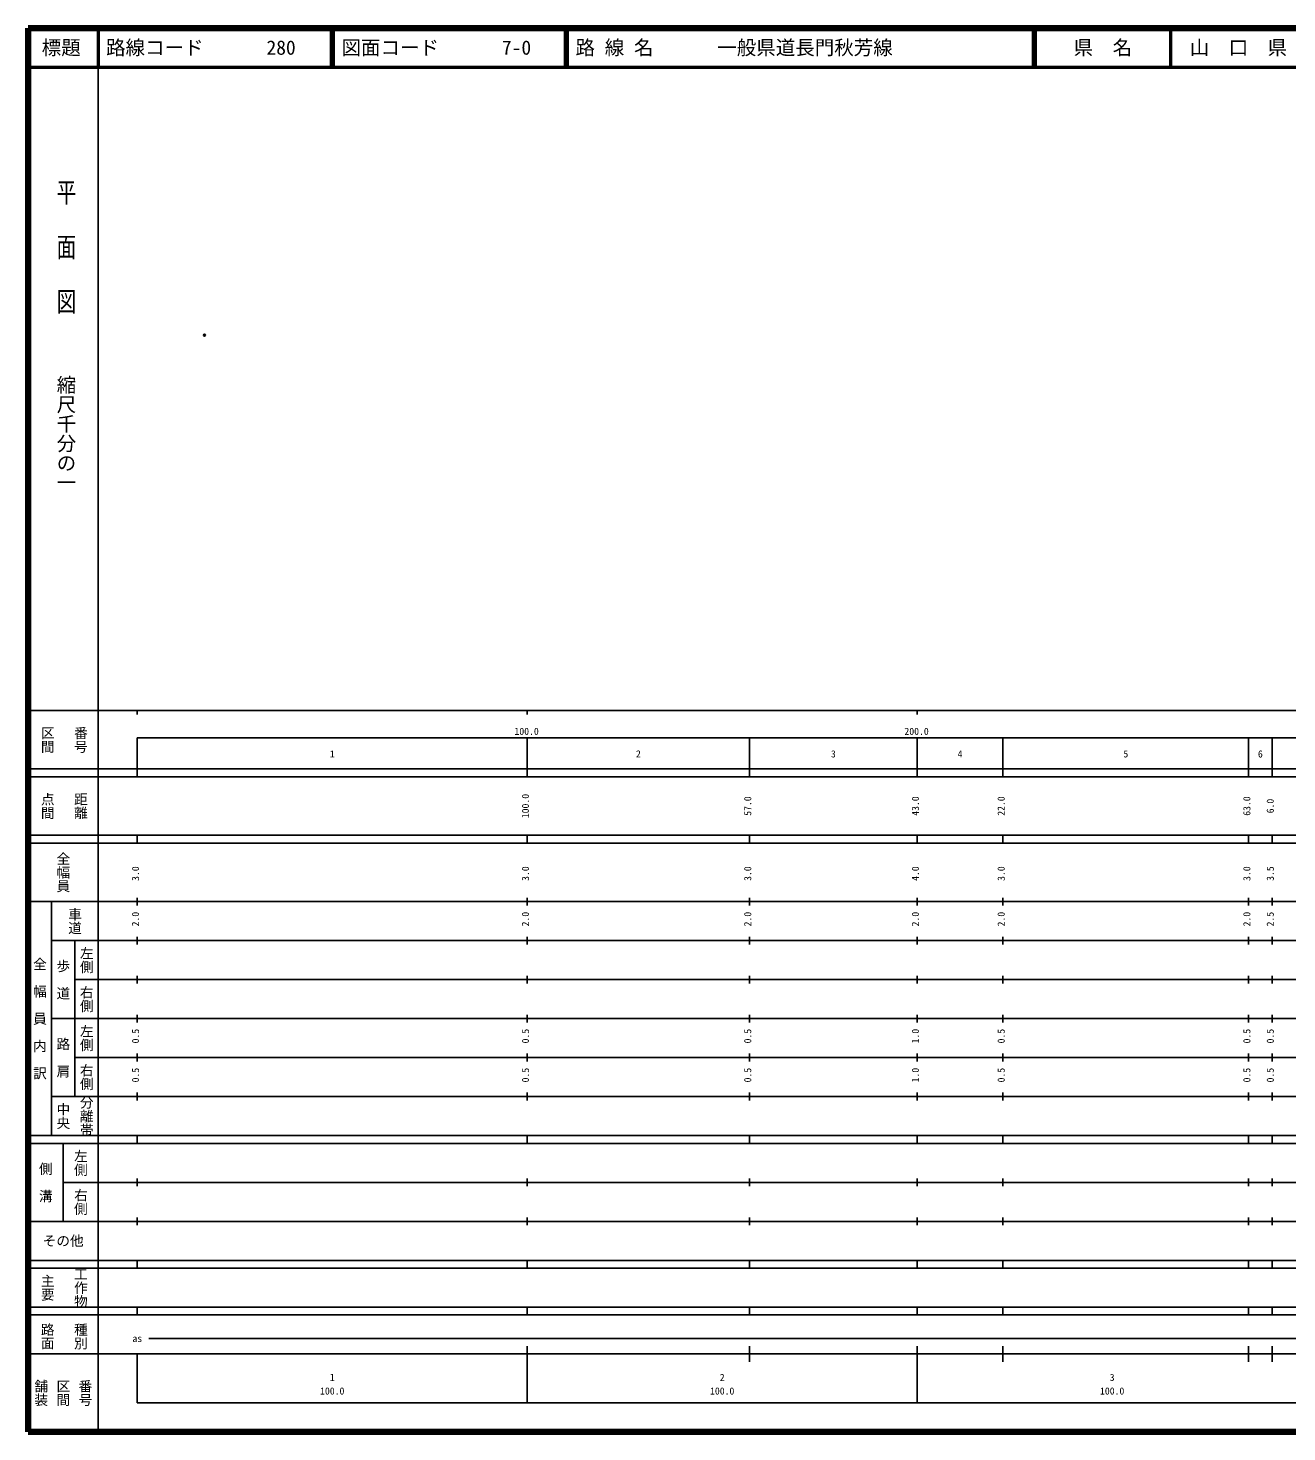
# Model space of a CAD drawing. Units: millimetres on the paper. Extents: x 40 to 680, y 20 to 380.
# Drawn here: x 40 to 362.8, y 20 to 380 of the extents above; entities that cross this region are included whole.
import ezdxf
from ezdxf.enums import TextEntityAlignment as Align

# ---------------------------------------------------------------- set-up
doc = ezdxf.new("R2010")
doc.units = ezdxf.units.MM
doc.header["$PDMODE"] = 32
doc.header["$PDSIZE"] = 0.5
doc.layers.add('M-OTRS', color=6, linetype='Continuous')
doc.layers.add('M-TTL-TXT', color=7, linetype='Continuous')
for name, color, linetype, lineweight in [('M-TTL', 2, 'Continuous', 140), ('M-TTL-BAND', 7, 'Continuous', 25), ('M-TTL-LINE', 7, 'Continuous', 50)]:
    doc.layers.add(name, color=color, linetype=linetype, lineweight=lineweight)
doc.styles.add('@ＭＳ ゴシック', font='')
doc.styles.add('ＭＳ ゴシック', font='')
doc.styles.get('@ＭＳ ゴシック').set_extended_font_data('@MS Gothic')
doc.styles.get('ＭＳ ゴシック').set_extended_font_data('MS Gothic')

msp = doc.modelspace()

# ---------------------------------------------------------------- linework, layer by layer
at = {"layer": 'M-OTRS'}
msp.add_point((85.209, 301.255), dxfattribs=at)
at = {"layer": 'M-TTL'}
for p, q in [((40, 380), (40, 20)), ((680, 380), (40, 380)), ((40, 20), (680, 20))]:
    msp.add_line(p, q, dxfattribs=at)
at = {"layer": 'M-TTL-BAND'}
for p, q in [((58, 370), (58, 20)), ((40, 205), (579, 205)), ((68, 205), (68, 204)), ((168, 205), (168, 204)), ((268, 205), (268, 204)), ((68, 198), (579, 198)), ((68, 198), (68, 188)), ((168, 188), (168, 198)), ((225, 188), (225, 198)), ((268, 188), (268, 198)), ((290, 188), (290, 198)), ((353, 188), (353, 198)), ((359, 188), (359, 198)), ((40, 190), (579, 190)), ((40, 188), (579, 188)), ((40, 173), (579, 173)), ((68, 171), (68, 173)), ((168, 171), (168, 173)), ((225, 171), (225, 173)), ((268, 171), (268, 173)), ((290, 171), (290, 173)), ((353, 171), (353, 173)), ((359, 171), (359, 173)), ((40, 171), (579, 171)), ((40, 156), (579, 156)), ((46, 96), (46, 156)), ((68, 155), (68, 157)), ((168, 155), (168, 157)), ((225, 155), (225, 157)), ((268, 155), (268, 157)), ((290, 155), (290, 157)), ((353, 155), (353, 157)), ((359, 155), (359, 157)), ((46, 146), (579, 146)), ((52, 146), (52, 106)), ((68, 145), (68, 147)), ((168, 145), (168, 147)), ((225, 145), (225, 147)), ((268, 145), (268, 147)), ((290, 145), (290, 147)), ((353, 145), (353, 147)), ((359, 145), (359, 147)), ((68, 135), (68, 137)), ((168, 135), (168, 137)), ((225, 135), (225, 137)), ((268, 135), (268, 137)), ((290, 135), (290, 137)), ((353, 135), (353, 137)), ((359, 135), (359, 137)), ((52, 136), (579, 136)), ((46, 126), (579, 126)), ((68, 125), (68, 127)), ((168, 125), (168, 127)), ((225, 125), (225, 127)), ((268, 125), (268, 127)), ((290, 125), (290, 127)), ((353, 125), (353, 127)), ((359, 125), (359, 127)), ((52, 116), (579, 116)), ((68, 115), (68, 117)), ((168, 115), (168, 117)), ((225, 115), (225, 117)), ((268, 115), (268, 117)), ((290, 115), (290, 117)), ((353, 115), (353, 117)), ((359, 115), (359, 117)), ((46, 106), (579, 106)), ((68, 105), (68, 107)), ((168, 105), (168, 107)), ((225, 105), (225, 107)), ((268, 105), (268, 107)), ((290, 105), (290, 107)), ((353, 105), (353, 107)), ((359, 105), (359, 107)), ((40, 96), (579, 96)), ((40, 94), (579, 94)), ((49, 94), (49, 74)), ((68, 94), (68, 96)), ((168, 94), (168, 96)), ((225, 94), (225, 96)), ((268, 94), (268, 96)), ((290, 94), (290, 96)), ((353, 94), (353, 96)), ((359, 94), (359, 96)), ((49, 84), (579, 84)), ((68, 83), (68, 85)), ((168, 83), (168, 85)), ((225, 83), (225, 85)), ((268, 83), (268, 85)), ((290, 83), (290, 85)), ((353, 83), (353, 85)), ((359, 83), (359, 85)), ((40, 74), (579, 74)), ((68, 73), (68, 75)), ((168, 73), (168, 75)), ((225, 73), (225, 75)), ((268, 73), (268, 75)), ((290, 73), (290, 75)), ((353, 73), (353, 75)), ((359, 73), (359, 75)), ((40, 64), (579, 64)), ((40, 62), (579, 62)), ((68, 62), (68, 64)), ((168, 62), (168, 64)), ((225, 62), (225, 64)), ((268, 62), (268, 64)), ((290, 62), (290, 64)), ((353, 62), (353, 64)), ((359, 62), (359, 64)), ((40, 52), (579, 52)), ((68, 50), (68, 52)), ((168, 50), (168, 52)), ((225, 50), (225, 52)), ((268, 50), (268, 52)), ((290, 50), (290, 52)), ((353, 50), (353, 52)), ((359, 50), (359, 52)), ((40, 50), (579, 50)), ((71, 44), (565, 44)), ((40, 40), (579, 40)), ((68, 40), (68, 27.5)), ((168, 27.5), (168, 42)), ((225, 38), (225, 42)), ((268, 27.5), (268, 42)), ((290, 38), (290, 42)), ((353, 38), (353, 42)), ((359, 38), (359, 42)), ((68, 27.5), (579, 27.5))]:
    msp.add_line(p, q, dxfattribs=at)
at = {"layer": 'M-TTL-LINE'}
for p, q in [((58, 380), (58, 370)), ((117.75, 380), (117.75, 370)), ((118.25, 380), (118.25, 370)), ((177.75, 380), (177.75, 370)), ((178.25, 380), (178.25, 370)), ((297.75, 380), (297.75, 370)), ((298.25, 380), (298.25, 370)), ((333, 380), (333, 370)), ((40, 370), (680, 370))]:
    msp.add_line(p, q, dxfattribs=at)

# ---------------------------------------------------------------- texts
at = {"layer": 'M-TTL-BAND', "style": '@ＭＳ ゴシック', "width": 1.4}
msp.add_text('平  面  図', height=3.666, rotation=270, dxfattribs=at).set_placement((49.777, 306.475), align=Align.MIDDLE_RIGHT)
at = {"layer": 'M-TTL-BAND', "style": '@ＭＳ ゴシック'}
msp.add_text('縮尺千分の一', height=3.666, rotation=270, dxfattribs=at).set_placement((49.777, 261.03), align=Align.MIDDLE_RIGHT)
for s, p in [('区間', (45, 197.5)), ('番号', (53.5, 197.5)), ('点間', (45, 180.5)), ('距離', (53.5, 180.5)), ('全幅員', (49, 163.5)), ('車道', (52, 151)), ('左側', (55, 141)), ('全\u3000幅\u3000員\u3000内\u3000訳', (43, 126)), ('歩\u3000道', (49, 136)), ('右側', (55, 131)), ('左側', (55, 121)), ('路\u3000肩', (49, 116)), ('右側', (55, 111)), ('分離帯', (55, 101)), ('中央', (49, 101)), ('左側', (53.5, 89)), ('側\u3000溝', (44.5, 84)), ('右側', (53.5, 79)), ('工作物', (53.5, 57)), ('主要', (45, 57)), ('路面', (45, 44.5)), ('種別', (53.5, 44.5)), ('舗装', (43.333, 30)), ('区間', (49, 30)), ('番号', (54.667, 30))]:
    msp.add_text(s, height=2.566, rotation=270, dxfattribs=at).set_placement(p, align=Align.MIDDLE_CENTER)
at = {"layer": 'M-TTL-BAND', "style": 'ＭＳ ゴシック'}
for s, p in [('100.0', (167.844, 198.195)), ('200.0', (267.844, 198.195)), ('1', (118, 192.405)), ('2', (196.5, 192.405)), ('3', (246.5, 192.405)), ('4', (279, 192.405)), ('5', (321.5, 192.405)), ('6', (356, 192.405)), ('as', (68, 42.5)), ('1', (118, 32.523)), ('2', (218, 32.523)), ('3', (318, 32.523)), ('100.0', (118, 29.033)), ('100.0', (218, 29.033)), ('100.0', (318, 29.033))]:
    msp.add_text(s, height=1.833, dxfattribs=at).set_placement(p, align=Align.BOTTOM_CENTER)
for s, p in [('100.0', (169, 180.5)), ('57.0', (226, 180.5)), ('43.0', (269, 180.5)), ('22.0', (291, 180.5)), ('63.0', (354, 180.5)), ('6.0', (360, 180.5)), ('3.0', (69, 163.174)), ('3.0', (169, 163.174)), ('3.0', (226, 163.174)), ('4.0', (269, 163.174)), ('3.0', (291, 163.174)), ('3.0', (354, 163.174)), ('3.5', (360, 163.174)), ('2.0', (69, 151.5)), ('2.0', (169, 151.5)), ('2.0', (226, 151.5)), ('2.0', (269, 151.5)), ('2.0', (291, 151.5)), ('2.0', (354, 151.5)), ('2.5', (360, 151.5)), ('0.5', (69, 121.5)), ('0.5', (169, 121.5)), ('0.5', (226, 121.5)), ('1.0', (269, 121.5)), ('0.5', (291, 121.5)), ('0.5', (354, 121.5)), ('0.5', (360, 121.5)), ('0.5', (69, 111.5)), ('0.5', (169, 111.5)), ('0.5', (226, 111.5)), ('1.0', (269, 111.5)), ('0.5', (291, 111.5)), ('0.5', (354, 111.5)), ('0.5', (360, 111.5))]:
    msp.add_text(s, height=1.833, rotation=90, dxfattribs=at).set_placement(p, align=Align.BOTTOM_CENTER)
msp.add_text('その他', height=2.566, dxfattribs=at).set_placement((49, 69), align=Align.MIDDLE_CENTER)
at = {"layer": 'M-TTL-TXT', "style": 'ＭＳ ゴシック'}
for s, p in [('標題', (48.5, 375)), ('県\u3000名', (315.625, 375)), ('山\u3000口\u3000県', (350.375, 375))]:
    msp.add_text(s, height=3.666, dxfattribs=at).set_placement(p, align=Align.MIDDLE_CENTER)
for s, p in [('路線コード', (60, 375)), ('280', (101.142, 375)), ('図面コード', (120.38, 375)), ('7-0', (161.521, 375)), ('路 線 名', (180.38, 375)), ('一般県道長門秋芳線', (216.734, 375))]:
    msp.add_text(s, height=3.666, dxfattribs=at).set_placement(p, align=Align.MIDDLE_LEFT)

doc.saveas('drawing.dxf')
